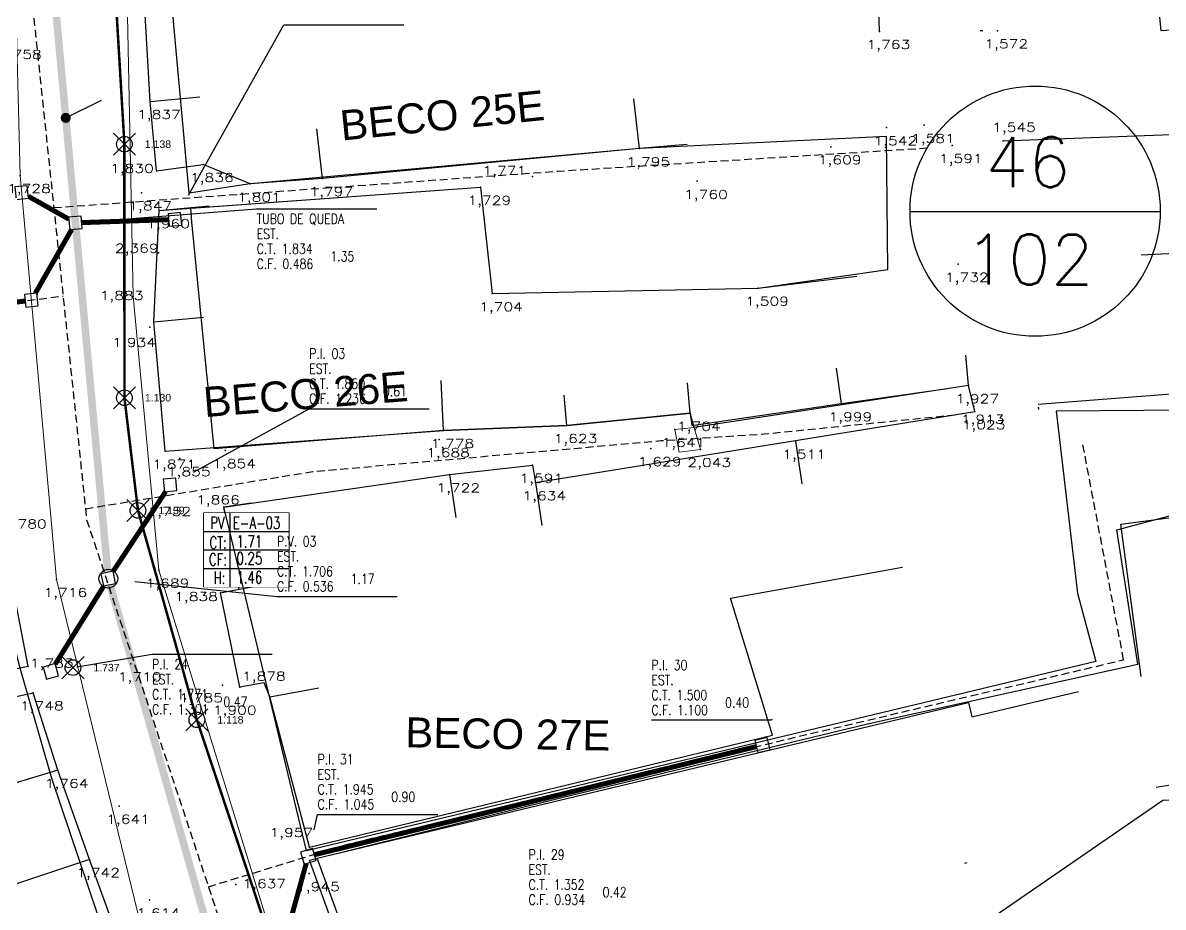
# Model space of a CAD drawing. Extents: x -160 to 364724, y -100 to 7353297.
# Drawn here: x 359276.95 to 359322.53, y 7352373.9 to 7352409.24 of the extents above; entities that cross this region are included whole.
import ezdxf
from ezdxf.enums import TextEntityAlignment as Align

# ---------------------------------------------------------------- set-up
doc = ezdxf.new("R2010")
doc.units = 0
doc.header["$LTSCALE"] = 5
for name, pattern in [('CENTER2', [1.125, 0.75, -0.125, 0.125, -0.125]), ('CONTINUO', [0]), ('DASHDOT2', [12.7, 6.35, -3.175, 0, -3.175]), ('HIDDEN2', [0.1875, 0.125, -0.0625])]:
    doc.linetypes.add(name, pattern=pattern)
for name, color, linetype in [('0-quadras', 6, 'Continuous'), ('_TG', 7, 'CONTINUO'), ('COTAS', 1, 'Continuous'), ('LIN - PV ESG', 4, 'Continuous'), ('LIN-TEXTP-PV', 7, 'Continuous'), ('LT-COTAS', 7, 'CONTINUO'), ('ortofoto', 7, 'Continuous'), ('P_Eixo', 1, 'CENTER2'), ('PONTOS-CAIXAS', 7, 'Continuous'), ('PONTOS-CAIXAS_U', 1, 'Continuous'), ('PS_PONTOS_IDENTIFICACAO_LIN', 7, 'Continuous'), ('PS_PONTOS_IDENTIFICACAO_TXT', 7, 'Continuous'), ('T-MARGEM', 7, 'Continuous'), ('TEXTO', 7, 'Continuous'), ('TUBO_PVC', 1, 'Continuous'), ('V-NODE', 1, 'Continuous'), ('V-NODE-TEXT', 11, 'Continuous'), ('ZZ-Carimbo Texto', 7, 'Continuous')]:
    doc.layers.add(name, color=color, linetype=linetype)
for name, color, linetype, lineweight in [('LIN - AF', 142, 'Continuous', 5), ('LT-ALINHAMENTO-PREDIAL', 4, 'DASHDOT2', 25), ('LT-BORDA', 1, 'Continuous', 9), ('LT-ESCADA', 6, 'CONTINUO', 9)]:
    doc.layers.add(name, color=color, linetype=linetype, lineweight=lineweight)
doc.styles.add('C_COTA', font='romans.shx')
doc.styles.add('CARIMBO', font='arial.ttf', dxfattribs={"height": 2})
doc.styles.add('ROMANS', font='ROMANS.shx', dxfattribs={"height": 2})
doc.styles.add('SABESP', font='ROMANS.shx', dxfattribs={"height": 2})
doc.styles.add('simplex', font='simplex.shx', dxfattribs={"width": 0.8})
doc.styles.get("Standard").update_dxf_attribs({"font": 'arial.ttf'})
picture_1 = doc.add_image_def('image1.tif', size_in_pixel=(14710, 13573))

# ---------------------------------------------------------------- blocks, each defined once
blk = doc.blocks.new('*U151')
at = {"color": 0, "linetype": 'ByBlock', "lineweight": -2, "transparency": 16777216}
for p, q in [((-0.707, -0.707), (0.707, 0.707)), ((-0.707, 0.707), (0.707, -0.707))]:
    blk.add_line(p, q, dxfattribs=at)
blk.add_circle((0, 0), 0.5, dxfattribs=at)
blk = doc.blocks.new('A$C16bf6896')
at = {"layer": 'V-NODE', "xscale": 0.625, "yscale": 0.625, "zscale": 0.625}
for p in [(-7.747, -424.837, 0.054), (-7.746, -434.971, 0.046), (-7.204, -439.472, 0.055), (-9.803, -445.755, 0.653), (-4.851, -447.84, 0.034)]:
    blk.add_blockref('*U151', p, dxfattribs=at)
at = {"layer": 'V-NODE-TEXT', "char_height": 0.3, "attachment_point": 4}
for s, insert in [('1.138', (-6.93, -424.837, 0.054)), ('1.130', (-6.929, -434.971, 0.046)), ('1.139', (-6.387, -439.472, 0.055)), ('1.737', (-8.986, -445.755, 0.653)), ('1.118', (-4.034, -447.84, 0.034))]:
    blk.add_mtext(s, dxfattribs=dict(at, insert=insert))
blk = doc.blocks.new('*U226', base_point=(359269.033, 7352374.219))
at = {"linetype": 'Continuous'}
blk.add_lwpolyline([(359268.783, 7352373.969), (359269.283, 7352373.969), (359269.283, 7352374.469), (359268.783, 7352374.469)], close=True, dxfattribs=at)
blk = doc.blocks.new('*U251', base_point=(359276.04, 7352382.791))
at = {"linetype": 'Continuous'}
blk.add_lwpolyline([(359275.79, 7352382.541), (359276.29, 7352382.541), (359276.29, 7352383.041), (359275.79, 7352383.041)], close=True, dxfattribs=at)
blk = doc.blocks.new('*U252', base_point=(359274.146, 7352395.099))
at = {"linetype": 'Continuous'}
blk.add_lwpolyline([(359273.896, 7352394.849), (359274.396, 7352394.849), (359274.396, 7352395.349), (359273.896, 7352395.349)], close=True, dxfattribs=at)
blk = doc.blocks.new('*U259')
at = {"layer": 'T-MARGEM'}
blk.add_line((0, 0), (0, 0.2), dxfattribs=at)
at = {"layer": 'T-MARGEM', "const_width": 0.025, "flags": 128}
blk.add_lwpolyline([(-0.0125, 0, 1), (0.0125, 0, 1)], format="xyb", close=True, dxfattribs=at)
blk = doc.blocks.new('*U344', base_point=(359269.395, 7352388.994))
at = {"linetype": 'Continuous'}
blk.add_lwpolyline([(359269.145, 7352388.744), (359269.645, 7352388.744), (359269.645, 7352389.244), (359269.145, 7352389.244)], close=True, dxfattribs=at)
blk = doc.blocks.new('*U345', base_point=(359273.053, 7352374.794))
at = {"linetype": 'Continuous'}
blk.add_lwpolyline([(359272.803, 7352374.544), (359273.303, 7352374.544), (359273.303, 7352375.044), (359272.803, 7352375.044)], close=True, dxfattribs=at)
blk = doc.blocks.new('*U399', base_point=(359255.49, 7352347.778))
at = {"linetype": 'Continuous'}
blk.add_lwpolyline([(359255.24, 7352347.528), (359255.74, 7352347.528), (359255.74, 7352348.028), (359255.24, 7352348.028)], close=True, dxfattribs=at)
blk = doc.blocks.new('*U400', base_point=(359281.959, 7352366.301))
at = {"linetype": 'Continuous'}
blk.add_lwpolyline([(359281.709, 7352366.051), (359282.209, 7352366.051), (359282.209, 7352366.551), (359281.709, 7352366.551)], close=True, dxfattribs=at)
blk = doc.blocks.new('*U412', base_point=(359261.898, 7352384.797))
at = {"linetype": 'Continuous'}
blk.add_lwpolyline([(359261.648, 7352384.547), (359262.148, 7352384.547), (359262.148, 7352385.047), (359261.648, 7352385.047)], close=True, dxfattribs=at)
blk = doc.blocks.new('*U413', base_point=(359255.737, 7352383.629))
at = {"linetype": 'Continuous'}
blk.add_lwpolyline([(359255.487, 7352383.379), (359255.987, 7352383.379), (359255.987, 7352383.879), (359255.487, 7352383.879)], close=True, dxfattribs=at)
blk = doc.blocks.new('SIMB_PONTO')
at = {"color": 0}
blk.add_point((0, 0), dxfattribs=at)
for tag in ['COTA', 'PONTO', 'DESC']:
    blk.add_attdef(tag, (0, 0), '', height=1)

msp = doc.modelspace()

# ---------------------------------------------------------------- linework, layer by layer
at = {"layer": '0-quadras', "color": 5, "lineweight": 30, "ltscale": 0.3}
msp.add_lwpolyline([(359281.07, 7352370.279), (359278.108, 7352379.045), (359276.847, 7352383.452), (359275.325, 7352389.205), (359274.587, 7352391.995), (359274.112, 7352393.792), (359273.43, 7352396.369), (359273.325, 7352397.252), (359260.149, 7352395.439), (359246.422, 7352393.434)], dxfattribs=at)
at = {"layer": 'COTAS', "ltscale": 4}
msp.add_line((359312.41, 7352401.702), (359322.41, 7352401.702), dxfattribs=at)
at = {"layer": 'COTAS'}
msp.add_circle((359317.41, 7352401.709), 5, dxfattribs=at)
at = {"layer": 'LIN - AF', "const_width": 0.1, "flags": 128}
msp.add_lwpolyline([(359293.398, 7352357.593), (359289.832, 7352364.823), (359288.007, 7352369.095), (359283.906, 7352381.383), (359281.553, 7352389.751), (359281.011, 7352394.252), (359281.01, 7352404.386), (359280.233, 7352417.472), (359277.444, 7352417.381), (359275.317, 7352417.345), (359275.078, 7352419.676), (359274.936, 7352439.766), (359275.234, 7352449.178), (359274.759, 7352464.424), (359274.845, 7352470.171), (359274.46, 7352491.84), (359274.542, 7352509.856), (359274.412, 7352526.041), (359274.715, 7352531.296), (359274.493, 7352542.923)], dxfattribs=at)
at = {"layer": 'LIN - PV ESG'}
msp.add_circle((359280.367, 7352387.025, 1.686), 0.375, dxfattribs=at)
at = {"layer": 'LIN-TEXTP-PV'}
msp.add_lwpolyline([(359284.191, 7352389.652), (359287.578, 7352389.652), (359287.578, 7352386.692), (359284.191, 7352386.692)], close=True, dxfattribs=at)
at = {"layer": 'LT-ALINHAMENTO-PREDIAL', "color": 8, "flags": 128}
for points, elevation in [([(359319.576, 7352414.848), (359319.701, 7352412.701), (359321.632, 7352412.948), (359321.919, 7352410.709), (359319.832, 7352410.442), (359319.946, 7352409.555), (359322.35, 7352409.713), (359322.429, 7352408.931), (359329.613, 7352409.317), (359329.847, 7352405.025)], 1.821), ([(359282.296, 7352403.318), (359282.039, 7352406.095), (359281.736, 7352411.292)], 1.83), ([(359282.406, 7352401.734), (359295.247, 7352402.667), (359295.713, 7352398.415), (359306.335, 7352398.638), (359314.331, 7352399.589), (359314.09, 7352404.334), (359316.133, 7352404.52), (359315.906, 7352408.917), (359311.196, 7352408.893), (359311.471, 7352405.048), (359301.599, 7352404.21), (359288.928, 7352403.014), (359286.036, 7352402.795), (359284.153, 7352403.575)], 1.871), ([(359282.039, 7352406.095), (359284.03, 7352406.279)], 1.83), ([(359316.133, 7352404.52), (359334.359, 7352405.192), (359334.507, 7352401.197), (359332.504, 7352401.123), (359332.471, 7352400.493)], 1.545), ([(359282.296, 7352403.318), (359284.153, 7352403.575)], 1.83), ([(359282.406, 7352401.734), (359284.397, 7352401.918)], 1.871), ([(359282.645, 7352392.122), (359282.186, 7352397.29), (359282.406, 7352401.734)], 1.871), ([(359317.527, 7352393.993), (359322.85, 7352394.406), (359332.327, 7352394.394), (359332.471, 7352400.493), (359314.331, 7352399.589)], 1.957), ([(359282.186, 7352397.29), (359284.178, 7352397.467)], 1.871), ([(359314.748, 7352394.741), (359314.644, 7352395.953)], 1.871), ([(359309.676, 7352394.018), (359309.466, 7352395.432)], 1.871), ([(359282.645, 7352392.122), (359293.767, 7352392.948), (359298.687, 7352393.147), (359303.618, 7352393.636), (359303.695, 7352393.147), (359309.676, 7352394.018), (359314.748, 7352394.741), (359315, 7352393.701), (359307.827, 7352392.516), (359297.441, 7352390.863), (359297.323, 7352391.558), (359294.004, 7352391.181), (359284.989, 7352389.88)], 1.871), ([(359293.767, 7352392.948), (359293.67, 7352394.946)], 1.778), ([(359303.618, 7352393.636), (359303.514, 7352394.848)], 1.704), ([(359298.687, 7352393.147), (359298.583, 7352394.359)], 1.623), ([(359288.414, 7352376.289), (359306.913, 7352380.768), (359305.234, 7352386.241), (359315.867, 7352388.156), (359316.256, 7352385.997), (359318.655, 7352386.429), (359317.527, 7352393.993), (359315, 7352393.701)], 1.957), ([(359307.827, 7352392.516), (359308.083, 7352390.808)], 1.511), ([(359294.004, 7352391.181), (359294.26, 7352389.473)], 1.722), ([(359297.441, 7352390.863), (359297.697, 7352389.155)], 1.871), ([(359288.414, 7352376.289), (359286.819, 7352382.299), (359286.599, 7352382.867), (359285.629, 7352382.687), (359284.849, 7352386.46), (359285.601, 7352386.598), (359284.989, 7352389.88)], 1.957), ([(359321.655, 7352383.118), (359320.836, 7352389.197), (359325.993, 7352389.892), (359327.388, 7352379.539), (359322.253, 7352378.68)], 1.628), ([(359277.158, 7352383.521), (359276.058, 7352389.271)], 1.783), ([(359285.601, 7352386.598), (359287.568, 7352386.959)], 1.957), ([(359288.712, 7352375.86), (359314.749, 7352382.082), (359314.887, 7352381.501), (359321.655, 7352383.118), (359322.364, 7352377.856), (359306.806, 7352373.423)], 1.628), ([(359281.334, 7352371.102), (359279.609, 7352375.8), (359278.349, 7352379.366), (359277.361, 7352382.468)], 1.712), ([(359286.819, 7352382.299), (359288.786, 7352382.66)], 1.9), ([(359278.349, 7352379.366), (359275.825, 7352378.614)], 1.712), ([(359279.609, 7352375.8), (359276.662, 7352374.813)], 1.712), ([(359299.763, 7352349.063), (359294.37, 7352358.187), (359295.357, 7352359.563), (359291.708, 7352367.663), (359288.712, 7352375.86)], 1.628)]:
    msp.add_lwpolyline(points, dxfattribs=dict(at, elevation=elevation))
at = {"layer": 'LT-ALINHAMENTO-PREDIAL', "color": 8, "ltscale": 3, "flags": 128}
for points, elevation in [([(359311.196, 7352408.893), (359311.143, 7352410.615)], 1.763), ([(359301.599, 7352404.21), (359301.377, 7352406.198)], 1.795), ([(359288.928, 7352403.014), (359288.706, 7352405.002)], 1.797)]:
    msp.add_lwpolyline(points, dxfattribs=dict(at, elevation=elevation))
at = {"layer": 'LT-ALINHAMENTO-PREDIAL', "color": 8, "flags": 128}
msp.add_lwpolyline([(359277.158, 7352383.521), (359260.643, 7352380.018), (359254.683, 7352378.924), (359250.565, 7352377.783), (359241.377, 7352375.934), (359238.91, 7352375.539), (359239.277, 7352374.037), (359240.739, 7352374.334), (359250.694, 7352376.292), (359256.596, 7352377.942), (359277.361, 7352382.468)], dxfattribs=at)
at = {"layer": 'LT-BORDA', "flags": 128}
for points, elevation in [([(359273.89, 7352568.26), (359274.32, 7352510.876), (359274.399, 7352495.413), (359274.228, 7352470.418), (359274.509, 7352468.517), (359274.567, 7352450.223), (359274.162, 7352420.617), (359274.79, 7352420.254), (359276.565, 7352414.148), (359276.843, 7352403.141), (359278.301, 7352386.995), (359281.545, 7352373.652), (359288.227, 7352358.886), (359289.317, 7352358.112), (359293.9, 7352348.467)], 1.964), ([(359297.19, 7352350.875), (359288.954, 7352366.885), (359288.04, 7352369.045), (359282.381, 7352387.367), (359281.365, 7352398.313), (359281.092, 7352411.519), (359280.067, 7352437.521), (359279.594, 7352469.16), (359279.76, 7352470.557), (359279.591, 7352486.8), (359279.955, 7352506.465), (359279.958, 7352522.42), (359279.236, 7352534.153)], 1.352)]:
    msp.add_lwpolyline(points, dxfattribs=dict(at, elevation=elevation))
at = {"layer": 'LT-ESCADA', "ltscale": 3, "elevation": 2.043, "flags": 128}
msp.add_lwpolyline([(359304.036, 7352392.188), (359303.184, 7352392.077), (359303.006, 7352392.986), (359303.789, 7352393.059), (359304.036, 7352392.188)], dxfattribs=at)
at = {"layer": 'P_Eixo', "color": 1, "linetype": 'HIDDEN2', "ltscale": 0.5}
msp.add_line((359254.364, 7352395.149), (359278.558, 7352398.319), dxfattribs=at)
at = {"layer": 'P_Eixo', "color": 1, "linetype": 'HIDDEN2', "ltscale": 0.5, "flags": 128}
msp.add_lwpolyline([(359320.949, 7352383.781), (359319.3, 7352392.494)], dxfattribs=at)
at = {"layer": 'PS_PONTOS_IDENTIFICACAO_LIN', "linetype": 'Continuous'}
for points in [[(359280.101, 7352401.324), (359286.296, 7352401.803), (359291.096, 7352401.803)], [(359279.105, 7352383.495), (359282.114, 7352384.002), (359286.914, 7352384.002)], [(359306.886, 7352381.408), (359306.874, 7352381.374), (359302.074, 7352381.374)], [(359288.595, 7352376.992), (359288.732, 7352377.605), (359293.532, 7352377.605)]]:
    msp.add_lwpolyline(points, dxfattribs=at)
at = {"layer": 'TUBO_PVC'}
for points, const_width in [([(359277.428, 7352418.842), (359279.034, 7352401.452)], 0.3), ([(359280.344, 7352387.275), (359277.428, 7352418.842)], 0.3), ([(359277.172, 7352402.303), (359278.789, 7352401.392)], 0.2), ([(359282.781, 7352401.37), (359279.304, 7352401.251)], 0.2), ([(359277.446, 7352398.421), (359278.903, 7352400.978)], 0.2), ([(359280.021, 7352390.77), (359279.08, 7352400.954)], 0.3), ([(359275.086, 7352397.864), (359277.045, 7352398.121)], 0.2), ([(359282.659, 7352390.501), (359280.56, 7352387.316)], 0.2), ([(359280.344, 7352387.275), (359280.067, 7352390.272)], 0.3), ([(359278.246, 7352383.607), (359280.188, 7352386.735)], 0.2), ([(359288.277, 7352375.646), (359286.051, 7352367.624)], 0.2)]:
    msp.add_lwpolyline(points, dxfattribs=dict(at, const_width=const_width))

# ---------------------------------------------------------------- block references
at = {"layer": '_TG', "color": 3}
ref = msp.add_blockref('SIMB_PONTO', (359311.196, 7352408.893, 1.763), dxfattribs=at)
ref.add_attrib('COTA', '1,763', dxfattribs={"layer": '0', "color": 8, "height": 0.35, "style": 'simplex', "width": 1.3125, "flags": 8}).set_placement((359310.671, 7352408.193), (359312.421, 7352408.193), align=Align.FIT)
for p in [(359311.196, 7352408.893, 1.763), (359315.906, 7352408.917, 1.572), (359311.471, 7352405.048, 1.542), (359312.977, 7352405.14, 1.581), (359301.599, 7352404.21, 1.795), (359309.249, 7352404.281, 1.609), (359314.09, 7352404.334, 1.591), (359316.133, 7352404.52, 1.545), (359284.153, 7352403.575, 1.836), (359286.036, 7352402.795, 1.801), (359288.928, 7352403.014, 1.797), (359297.326, 7352403.096, 1.771), (359303.902, 7352402.903, 1.76), (359281.691, 7352402.443, 1.847), (359295.247, 7352402.667, 1.729), (359314.331, 7352399.589, 1.732), (359295.713, 7352398.415, 1.704), (359306.346, 7352398.636, 1.509), (359314.748, 7352394.741, 1.927), (359309.676, 7352394.018, 1.999), (359314.965, 7352393.919, 1.913), (359315, 7352393.701, 1.023), (359303.618, 7352393.636, 1.704), (359293.767, 7352392.948, 1.778), (359298.687, 7352393.147, 1.623), (359303.006, 7352392.986, 1.641), (359293.595, 7352392.585, 1.688), (359307.827, 7352392.516, 1.511), (359283.231, 7352391.825, 1.855), (359285.043, 7352392.143, 1.854), (359302.052, 7352392.223, 1.629), (359304.036, 7352392.188, 2.043), (359297.323, 7352391.558, 1.591), (359294.004, 7352391.181, 1.722), (359297.441, 7352390.863, 1.634), (359282.455, 7352390.234, 1.752)]:
    msp.add_blockref('SIMB_PONTO', p, dxfattribs=at)
ref = msp.add_blockref('SIMB_PONTO', (359315.906, 7352408.917, 1.572), dxfattribs=at)
ref.add_attrib('COTA', '1,572', dxfattribs={"layer": '0', "color": 8, "height": 0.35, "style": 'simplex', "width": 1.3125, "flags": 8}).set_placement((359315.381, 7352408.217), (359317.131, 7352408.217), align=Align.FIT)
ref = msp.add_blockref('SIMB_PONTO', (359311.471, 7352405.048, 1.542), dxfattribs=at)
ref.add_attrib('COTA', '1,542', dxfattribs={"layer": '0', "color": 8, "height": 0.35, "style": 'simplex', "width": 1.3125, "flags": 8}).set_placement((359310.946, 7352404.348), (359312.696, 7352404.348), align=Align.FIT)
ref = msp.add_blockref('SIMB_PONTO', (359312.977, 7352405.14, 1.581), dxfattribs=at)
ref.add_attrib('COTA', '1,581', dxfattribs={"layer": '0', "color": 8, "height": 0.35, "style": 'simplex', "width": 1.478873, "flags": 8}).set_placement((359312.452, 7352404.44), (359314.202, 7352404.44), align=Align.FIT)
ref = msp.add_blockref('SIMB_PONTO', (359316.133, 7352404.52, 1.545), dxfattribs=at)
ref.add_attrib('COTA', '1,545', dxfattribs={"layer": '0', "color": 8, "height": 0.35, "style": 'simplex', "width": 1.3125, "flags": 8}).set_placement((359315.69, 7352404.883), (359317.44, 7352404.883), align=Align.FIT)
ref = msp.add_blockref('SIMB_PONTO', (359301.599, 7352404.21, 1.795), dxfattribs=at)
ref.add_attrib('COTA', '1,795', dxfattribs={"layer": '0', "color": 8, "height": 0.35, "style": 'simplex', "width": 1.3125, "flags": 8}).set_placement((359301.074, 7352403.51), (359302.824, 7352403.51), align=Align.FIT)
ref = msp.add_blockref('SIMB_PONTO', (359309.249, 7352404.281, 1.609), dxfattribs=at)
ref.add_attrib('COTA', '1,609', dxfattribs={"layer": '0', "color": 8, "height": 0.35, "style": 'simplex', "width": 1.329114, "flags": 8}).set_placement((359308.724, 7352403.581), (359310.474, 7352403.581), align=Align.FIT)
ref = msp.add_blockref('SIMB_PONTO', (359314.09, 7352404.334, 1.591), dxfattribs=at)
ref.add_attrib('COTA', '1,591', dxfattribs={"layer": '0', "color": 8, "height": 0.35, "style": 'simplex', "width": 1.478873, "flags": 8}).set_placement((359313.565, 7352403.634), (359315.315, 7352403.634), align=Align.FIT)
ref = msp.add_blockref('SIMB_PONTO', (359284.153, 7352403.575, 1.836), dxfattribs=at)
ref.add_attrib('COTA', '1,836', dxfattribs={"layer": '0', "color": 8, "height": 0.35, "style": 'simplex', "width": 1.329114, "flags": 8}).set_placement((359283.628, 7352402.875), (359285.378, 7352402.875), align=Align.FIT)
ref = msp.add_blockref('SIMB_PONTO', (359297.326, 7352403.096, 1.771), dxfattribs=at)
ref.add_attrib('COTA', '1,771', dxfattribs={"layer": '0', "color": 8, "height": 0.35, "style": 'simplex', "width": 1.478873, "flags": 8}).set_placement((359295.319, 7352403.16), (359297.069, 7352403.16), align=Align.FIT)
ref = msp.add_blockref('SIMB_PONTO', (359286.036, 7352402.795, 1.801), dxfattribs=at)
ref.add_attrib('COTA', '1,801', dxfattribs={"layer": '0', "color": 8, "height": 0.35, "style": 'simplex', "width": 1.478873, "flags": 8}).set_placement((359285.511, 7352402.095), (359287.261, 7352402.095), align=Align.FIT)
ref = msp.add_blockref('SIMB_PONTO', (359288.928, 7352403.014, 1.797), dxfattribs=at)
ref.add_attrib('COTA', '1,797', dxfattribs={"layer": '0', "color": 8, "height": 0.35, "style": 'simplex', "width": 1.3125, "flags": 8}).set_placement((359288.403, 7352402.314), (359290.153, 7352402.314), align=Align.FIT)
ref = msp.add_blockref('SIMB_PONTO', (359303.902, 7352402.903, 1.76), dxfattribs=at)
ref.add_attrib('COTA', '1,760', dxfattribs={"layer": '0', "color": 8, "height": 0.35, "style": 'simplex', "width": 1.3125, "flags": 8}).set_placement((359303.377, 7352402.203), (359305.127, 7352402.203), align=Align.FIT)
ref = msp.add_blockref('SIMB_PONTO', (359281.691, 7352402.443, 1.847), dxfattribs=at)
ref.add_attrib('COTA', '1,847', dxfattribs={"layer": '0', "color": 8, "height": 0.35, "style": 'simplex', "width": 1.3125, "flags": 8}).set_placement((359281.166, 7352401.743), (359282.916, 7352401.743), align=Align.FIT)
ref = msp.add_blockref('SIMB_PONTO', (359295.247, 7352402.667, 1.729), dxfattribs=at)
ref.add_attrib('COTA', '1,729', dxfattribs={"layer": '0', "color": 8, "height": 0.35, "style": 'simplex', "width": 1.329114, "flags": 8}).set_placement((359294.722, 7352401.967), (359296.472, 7352401.967), align=Align.FIT)
ref = msp.add_blockref('SIMB_PONTO', (359314.331, 7352399.589, 1.732), dxfattribs=at)
ref.add_attrib('COTA', '1,732', dxfattribs={"layer": '0', "color": 8, "height": 0.35, "style": 'simplex', "width": 1.3125, "flags": 8}).set_placement((359313.806, 7352398.889), (359315.556, 7352398.889), align=Align.FIT)
ref = msp.add_blockref('SIMB_PONTO', (359295.713, 7352398.415, 1.704), dxfattribs=at)
ref.add_attrib('COTA', '1,704', dxfattribs={"layer": '0', "color": 8, "height": 0.35, "style": 'simplex', "width": 1.296296, "flags": 8}).set_placement((359295.188, 7352397.715), (359296.938, 7352397.715), align=Align.FIT)
ref = msp.add_blockref('SIMB_PONTO', (359306.346, 7352398.636, 1.509), dxfattribs=at)
ref.add_attrib('COTA', '1,509', dxfattribs={"layer": '0', "color": 8, "height": 0.35, "style": 'simplex', "width": 1.329114, "flags": 8}).set_placement((359305.821, 7352397.936), (359307.571, 7352397.936), align=Align.FIT)
ref = msp.add_blockref('SIMB_PONTO', (359314.748, 7352394.741, 1.927), dxfattribs=at)
ref.add_attrib('COTA', '1,927', dxfattribs={"layer": '0', "color": 8, "height": 0.35, "style": 'simplex', "width": 1.3125, "flags": 8}).set_placement((359314.223, 7352394.041), (359315.973, 7352394.041), align=Align.FIT)
ref = msp.add_blockref('SIMB_PONTO', (359309.676, 7352394.018, 1.999), dxfattribs=at)
ref.add_attrib('COTA', '1,999', dxfattribs={"layer": '0', "color": 8, "height": 0.35, "style": 'simplex', "width": 1.329114, "flags": 8}).set_placement((359309.151, 7352393.318), (359310.901, 7352393.318), align=Align.FIT)
ref = msp.add_blockref('SIMB_PONTO', (359314.965, 7352393.919, 1.913), dxfattribs=at)
ref.add_attrib('COTA', '1,913', dxfattribs={"layer": '0', "color": 8, "height": 0.35, "style": 'simplex', "width": 1.381579, "flags": 8}).set_placement((359314.44, 7352393.219), (359316.19, 7352393.219), align=Align.FIT)
ref = msp.add_blockref('SIMB_PONTO', (359315, 7352393.701, 1.023), dxfattribs=at)
ref.add_attrib('COTA', '1,023', dxfattribs={"layer": '0', "color": 8, "height": 0.35, "style": 'simplex', "width": 1.3125, "flags": 8}).set_placement((359314.475, 7352393.001), (359316.225, 7352393.001), align=Align.FIT)
ref = msp.add_blockref('SIMB_PONTO', (359303.618, 7352393.636, 1.704), dxfattribs=at)
ref.add_attrib('COTA', '1,704', dxfattribs={"layer": '0', "color": 8, "height": 0.35, "style": 'simplex', "width": 1.296296, "flags": 8}).set_placement((359303.093, 7352392.936), (359304.843, 7352392.936), align=Align.FIT)
ref = msp.add_blockref('SIMB_PONTO', (359293.767, 7352392.948, 1.778), dxfattribs=at)
ref.add_attrib('COTA', '1,778', dxfattribs={"layer": '0', "color": 8, "height": 0.35, "style": 'simplex', "width": 1.3125, "flags": 8}).set_placement((359293.242, 7352392.248), (359294.992, 7352392.248), align=Align.FIT)
ref = msp.add_blockref('SIMB_PONTO', (359298.687, 7352393.147, 1.623), dxfattribs=at)
ref.add_attrib('COTA', '1,623', dxfattribs={"layer": '0', "color": 8, "height": 0.35, "style": 'simplex', "width": 1.3125, "flags": 8}).set_placement((359298.162, 7352392.447), (359299.912, 7352392.447), align=Align.FIT)
ref = msp.add_blockref('SIMB_PONTO', (359303.006, 7352392.986, 1.641), dxfattribs=at)
ref.add_attrib('COTA', '1,641', dxfattribs={"layer": '0', "color": 8, "height": 0.35, "style": 'simplex', "width": 1.478873, "flags": 8}).set_placement((359302.481, 7352392.286), (359304.231, 7352392.286), align=Align.FIT)
ref = msp.add_blockref('SIMB_PONTO', (359293.595, 7352392.585, 1.688), dxfattribs=at)
ref.add_attrib('COTA', '1,688', dxfattribs={"layer": '0', "color": 8, "height": 0.35, "style": 'simplex', "width": 1.3125, "flags": 8}).set_placement((359293.07, 7352391.885), (359294.82, 7352391.885), align=Align.FIT)
ref = msp.add_blockref('SIMB_PONTO', (359307.827, 7352392.516, 1.511), dxfattribs=at)
ref.add_attrib('COTA', '1,511', dxfattribs={"layer": '0', "color": 8, "height": 0.35, "style": 'simplex', "width": 1.567164, "flags": 8}).set_placement((359307.302, 7352391.816), (359309.052, 7352391.816), align=Align.FIT)
ref = msp.add_blockref('SIMB_PONTO', (359283.231, 7352391.825, 1.855), dxfattribs=at)
ref.add_attrib('COTA', '1,855', dxfattribs={"layer": '0', "color": 8, "height": 0.35, "style": 'simplex', "width": 1.3125, "flags": 8}).set_placement((359282.706, 7352391.125), (359284.456, 7352391.125), align=Align.FIT)
ref = msp.add_blockref('SIMB_PONTO', (359285.043, 7352392.143, 1.854), dxfattribs=at)
ref.add_attrib('COTA', '1,854', dxfattribs={"layer": '0', "color": 8, "height": 0.35, "style": 'simplex', "width": 1.296296, "flags": 8}).set_placement((359284.518, 7352391.443), (359286.268, 7352391.443), align=Align.FIT)
ref = msp.add_blockref('SIMB_PONTO', (359302.052, 7352392.223, 1.629), dxfattribs=at)
ref.add_attrib('COTA', '1,629', dxfattribs={"layer": '0', "color": 8, "height": 0.35, "style": 'simplex', "width": 1.329114, "flags": 8}).set_placement((359301.527, 7352391.523), (359303.277, 7352391.523), align=Align.FIT)
ref = msp.add_blockref('SIMB_PONTO', (359304.036, 7352392.188, 2.043), dxfattribs=at)
ref.add_attrib('COTA', '2,043', dxfattribs={"layer": '0', "color": 8, "height": 0.35, "style": 'simplex', "width": 1.25, "flags": 8}).set_placement((359303.511, 7352391.488), (359305.261, 7352391.488), align=Align.FIT)
ref = msp.add_blockref('SIMB_PONTO', (359297.323, 7352391.558, 1.591), dxfattribs=at)
ref.add_attrib('COTA', '1,591', dxfattribs={"layer": '0', "color": 8, "height": 0.35, "style": 'simplex', "width": 1.478873, "flags": 8}).set_placement((359296.798, 7352390.858), (359298.548, 7352390.858), align=Align.FIT)
ref = msp.add_blockref('SIMB_PONTO', (359294.004, 7352391.181, 1.722), dxfattribs=at)
ref.add_attrib('COTA', '1,722', dxfattribs={"layer": '0', "color": 8, "height": 0.35, "style": 'simplex', "width": 1.3125, "flags": 8}).set_placement((359293.479, 7352390.481), (359295.229, 7352390.481), align=Align.FIT)
ref = msp.add_blockref('SIMB_PONTO', (359297.441, 7352390.863, 1.634), dxfattribs=at)
ref.add_attrib('COTA', '1,634', dxfattribs={"layer": '0', "color": 8, "height": 0.35, "style": 'simplex', "width": 1.296296, "flags": 8}).set_placement((359296.916, 7352390.163), (359298.666, 7352390.163), align=Align.FIT)
ref = msp.add_blockref('SIMB_PONTO', (359282.455, 7352390.234, 1.752), dxfattribs=at)
ref.add_attrib('COTA', '1,752', dxfattribs={"layer": '0', "color": 8, "height": 0.35, "style": 'simplex', "width": 1.3125, "flags": 8}).set_placement((359281.93, 7352389.534), (359283.68, 7352389.534), align=Align.FIT)
at = {"layer": 'LT-COTAS'}
ref = msp.add_blockref('SIMB_PONTO', (359276.479, 7352408.498, 1.758), dxfattribs=at)
ref.add_attrib('COTA', '1,758', dxfattribs={"layer": '0', "color": 8, "height": 0.35, "style": 'simplex', "width": 1.3125, "flags": 8}).set_placement((359275.954, 7352407.798), (359277.704, 7352407.798), align=Align.FIT)
ref = msp.add_blockref('SIMB_PONTO', (359282.039, 7352406.095, 1.837), dxfattribs=at)
ref.add_attrib('COTA', '1,837', dxfattribs={"layer": '0', "color": 8, "height": 0.35, "style": 'simplex', "width": 1.3125, "flags": 8}).set_placement((359281.514, 7352405.395), (359283.264, 7352405.395), align=Align.FIT)
for p in [(359282.039, 7352406.095, 1.837), (359282.296, 7352403.318, 1.83), (359282.406, 7352401.734, 1.96), (359282.379, 7352400.049, 2.369), (359281.365, 7352398.313, 1.883), (359282.02, 7352397.075, 1.934), (359282.645, 7352392.122, 1.871), (359284.989, 7352389.88, 1.866), (359282.381, 7352387.367, 1.689), (359278.301, 7352386.995, 1.716), (359284.849, 7352386.46, 1.838), (359281.267, 7352383.622, 1.71), (359281.267, 7352383.622, 1.71), (359277.158, 7352383.521, 1.783), (359284.929, 7352382.77, 1.785), (359277.361, 7352382.468, 1.748), (359285.629, 7352382.687, 1.878), (359286.819, 7352382.299, 1.9), (359278.349, 7352379.366, 1.764), (359280.805, 7352377.934, 1.641), (359280.805, 7352377.934, 1.641), (359288.414, 7352376.289, 1.957), (359279.609, 7352375.8, 1.742), (359288.394, 7352375.243, 1.945), (359285.46, 7352374.801, 1.637), (359282.012, 7352374.189, 1.614)]:
    msp.add_blockref('SIMB_PONTO', p, dxfattribs=at)
ref = msp.add_blockref('SIMB_PONTO', (359282.296, 7352403.318, 1.83), dxfattribs=at)
ref.add_attrib('COTA', '1,830', dxfattribs={"layer": '0', "color": 8, "height": 0.35, "style": 'simplex', "width": 1.3125, "flags": 8}).set_placement((359280.438, 7352403.241), (359282.188, 7352403.241), align=Align.FIT)
ref = msp.add_blockref('SIMB_PONTO', (359276.843, 7352403.141, 1.728), dxfattribs=at)
ref.add_attrib('COTA', '1,728', dxfattribs={"layer": '0', "color": 8, "height": 0.35, "style": 'simplex', "width": 1.3125, "flags": 8}).set_placement((359276.318, 7352402.441), (359278.068, 7352402.441), align=Align.FIT)
ref = msp.add_blockref('SIMB_PONTO', (359282.406, 7352401.734, 1.96), dxfattribs=at)
ref.add_attrib('COTA', '1,960', dxfattribs={"layer": '0', "color": 8, "height": 0.35, "style": 'simplex', "width": 1.3125, "flags": 8}).set_placement((359281.881, 7352401.034), (359283.631, 7352401.034), align=Align.FIT)
ref = msp.add_blockref('SIMB_PONTO', (359282.379, 7352400.049, 2.369), dxfattribs=at)
ref.add_attrib('COTA', '2,369', dxfattribs={"layer": '0', "color": 8, "height": 0.35, "style": 'simplex', "width": 1.26506, "flags": 8}).set_placement((359280.629, 7352400.049, 2.369), (359282.379, 7352400.049, 2.369), align=Align.FIT)
ref = msp.add_blockref('SIMB_PONTO', (359281.365, 7352398.313, 1.883), dxfattribs=at)
ref.add_attrib('COTA', '1,883', dxfattribs={"layer": '0', "color": 8, "height": 0.35, "style": 'simplex', "width": 1.3125, "flags": 8}).set_placement((359280.022, 7352398.161), (359281.772, 7352398.161), align=Align.FIT)
ref = msp.add_blockref('SIMB_PONTO', (359282.02, 7352397.075, 1.934), dxfattribs=at)
ref.add_attrib('COTA', '1,934', dxfattribs={"layer": '0', "color": 8, "height": 0.35, "style": 'simplex', "width": 1.296296, "flags": 8}).set_placement((359280.525, 7352396.289, 1.871), (359282.275, 7352396.289, 1.871), align=Align.FIT)
ref = msp.add_blockref('SIMB_PONTO', (359282.645, 7352392.122, 1.871), dxfattribs=at)
ref.add_attrib('COTA', '1,871', dxfattribs={"layer": '0', "color": 8, "height": 0.35, "style": 'simplex', "width": 1.478873, "flags": 8}).set_placement((359282.12, 7352391.422), (359283.87, 7352391.422), align=Align.FIT)
ref = msp.add_blockref('SIMB_PONTO', (359284.989, 7352389.88, 1.866), dxfattribs=at)
ref.add_attrib('COTA', '1,866', dxfattribs={"layer": '0', "color": 8, "height": 0.35, "style": 'simplex', "width": 1.329114, "flags": 8}).set_placement((359283.872, 7352389.998, 1.866), (359285.622, 7352389.998, 1.866), align=Align.FIT)
ref = msp.add_blockref('SIMB_PONTO', (359276.058, 7352389.271, 1.78), dxfattribs=at)
ref.add_attrib('COTA', '1,780', dxfattribs={"layer": '0', "color": 8, "height": 0.35, "style": 'simplex', "width": 1.3125, "flags": 8}).set_placement((359276.155, 7352389.035), (359277.905, 7352389.035), align=Align.FIT)
ref = msp.add_blockref('SIMB_PONTO', (359282.381, 7352387.367, 1.689), dxfattribs=at)
ref.add_attrib('COTA', '1,689', dxfattribs={"layer": '0', "color": 8, "height": 0.35, "style": 'simplex', "width": 1.329114, "flags": 8}).set_placement((359281.856, 7352386.667), (359283.606, 7352386.667), align=Align.FIT)
ref = msp.add_blockref('SIMB_PONTO', (359278.301, 7352386.995, 1.716), dxfattribs=at)
ref.add_attrib('COTA', '1,716', dxfattribs={"layer": '0', "color": 8, "height": 0.35, "style": 'simplex', "width": 1.4, "flags": 8}).set_placement((359277.776, 7352386.295), (359279.526, 7352386.295), align=Align.FIT)
ref = msp.add_blockref('SIMB_PONTO', (359277.158, 7352383.521, 1.783), dxfattribs=at)
ref.add_attrib('COTA', '1,783', dxfattribs={"layer": '0', "color": 8, "height": 0.35, "style": 'simplex', "width": 1.3125, "flags": 8}).set_placement((359277.232, 7352383.477), (359278.982, 7352383.477), align=Align.FIT)
ref = msp.add_blockref('SIMB_PONTO', (359281.267, 7352383.622, 1.71), dxfattribs=at)
ref.add_attrib('COTA', '1,710', dxfattribs={"layer": '0', "color": 8, "height": 0.35, "style": 'simplex', "width": 1.381579, "flags": 8}).set_placement((359280.742, 7352382.922), (359282.492, 7352382.922), align=Align.FIT)
ref = msp.add_blockref('SIMB_PONTO', (359281.267, 7352383.622, 1.71), dxfattribs=at)
ref.add_attrib('COTA', '1,710', dxfattribs={"layer": '0', "color": 8, "height": 0.35, "style": 'simplex', "width": 1.381579, "flags": 8}).set_placement((359280.742, 7352382.922), (359282.492, 7352382.922), align=Align.FIT)
ref = msp.add_blockref('SIMB_PONTO', (359285.629, 7352382.687, 1.878), dxfattribs=at)
ref.add_attrib('COTA', '1,878', dxfattribs={"layer": '0', "color": 8, "height": 0.35, "style": 'simplex', "width": 1.3125, "flags": 8}).set_placement((359285.709, 7352382.953), (359287.459, 7352382.953), align=Align.FIT)
ref = msp.add_blockref('SIMB_PONTO', (359284.929, 7352382.77, 1.785), dxfattribs=at)
ref.add_attrib('COTA', '1,785', dxfattribs={"layer": '0', "color": 8, "height": 0.35, "style": 'simplex', "width": 1.3125, "flags": 8}).set_placement((359283.199, 7352382.092), (359284.949, 7352382.092), align=Align.FIT)
ref = msp.add_blockref('SIMB_PONTO', (359277.361, 7352382.468, 1.748), dxfattribs=at)
ref.add_attrib('COTA', '1,748', dxfattribs={"layer": '0', "color": 8, "height": 0.35, "style": 'simplex', "width": 1.3125, "flags": 8}).set_placement((359276.836, 7352381.768), (359278.586, 7352381.768), align=Align.FIT)
ref = msp.add_blockref('SIMB_PONTO', (359286.819, 7352382.299, 1.9), dxfattribs=at)
ref.add_attrib('COTA', '1,900', dxfattribs={"layer": '0', "color": 8, "height": 0.35, "style": 'simplex', "width": 1.3125, "flags": 8}).set_placement((359284.544, 7352381.599), (359286.294, 7352381.599), align=Align.FIT)
ref = msp.add_blockref('SIMB_PONTO', (359278.349, 7352379.366, 1.764), dxfattribs=at)
ref.add_attrib('COTA', '1,764', dxfattribs={"layer": '0', "color": 8, "height": 0.35, "style": 'simplex', "width": 1.296296, "flags": 8}).set_placement((359277.824, 7352378.666), (359279.574, 7352378.666), align=Align.FIT)
ref = msp.add_blockref('SIMB_PONTO', (359280.805, 7352377.934, 1.641), dxfattribs=at)
ref.add_attrib('COTA', '1,641', dxfattribs={"layer": '0', "color": 8, "height": 0.35, "style": 'simplex', "width": 1.478873, "flags": 8}).set_placement((359280.28, 7352377.234), (359282.03, 7352377.234), align=Align.FIT)
ref = msp.add_blockref('SIMB_PONTO', (359280.805, 7352377.934, 1.641), dxfattribs=at)
ref.add_attrib('COTA', '1,641', dxfattribs={"layer": '0', "color": 8, "height": 0.35, "style": 'simplex', "width": 1.478873, "flags": 8}).set_placement((359280.28, 7352377.234), (359282.03, 7352377.234), align=Align.FIT)
ref = msp.add_blockref('SIMB_PONTO', (359288.414, 7352376.289, 1.957), dxfattribs=at)
ref.add_attrib('COTA', '1,957', dxfattribs={"layer": '0', "color": 8, "height": 0.35, "style": 'simplex', "width": 1.3125, "flags": 8}).set_placement((359286.809, 7352376.705), (359288.559, 7352376.705), align=Align.FIT)
ref = msp.add_blockref('SIMB_PONTO', (359279.609, 7352375.8, 1.742), dxfattribs=at)
ref.add_attrib('COTA', '1,742', dxfattribs={"layer": '0', "color": 8, "height": 0.35, "style": 'simplex', "width": 1.3125, "flags": 8}).set_placement((359279.084, 7352375.1), (359280.834, 7352375.1), align=Align.FIT)
ref = msp.add_blockref('SIMB_PONTO', (359285.46, 7352374.801, 1.637), dxfattribs=at)
ref.add_attrib('COTA', '1,637', dxfattribs={"layer": '0', "color": 8, "height": 0.35, "style": 'simplex', "width": 1.3125, "flags": 8}).set_placement((359285.723, 7352374.66), (359287.473, 7352374.66), align=Align.FIT)
ref = msp.add_blockref('SIMB_PONTO', (359288.394, 7352375.243, 1.945), dxfattribs=at)
ref.add_attrib('COTA', '1,945', dxfattribs={"layer": '0', "color": 8, "height": 0.35, "style": 'simplex', "width": 1.3125, "flags": 8}).set_placement((359287.869, 7352374.543), (359289.619, 7352374.543), align=Align.FIT)
ref = msp.add_blockref('SIMB_PONTO', (359282.012, 7352374.189, 1.614), dxfattribs=at)
ref.add_attrib('COTA', '1,614', dxfattribs={"layer": '0', "color": 8, "height": 0.35, "style": 'simplex', "width": 1.363636, "flags": 8}).set_placement((359281.487, 7352373.489), (359283.237, 7352373.489), align=Align.FIT)
at = {"layer": 'PONTOS-CAIXAS'}
for name, p, rotation in [('*U412', (359276.905, 7352402.453), 6.011908847981853), ('*U344', (359279.054, 7352401.243), 5.277971616966026), ('*U252', (359283.031, 7352401.379), 185.2779715904185), ('*U413', (359277.293, 7352398.154), 6.011908845119029), ('*U251', (359282.835, 7352390.768), 185.2779715855011), ('*U226', (359280.367, 7352387.025), 10.94233934953787), ('*U345', (359278.068, 7352383.32), 15.8751502715973), ('*U399', (359306.515, 7352380.374), 13.42114944073568), ('*U400', (359288.356, 7352375.931), 16.98026066251681)]:
    msp.add_blockref(name, p, dxfattribs=dict(at, rotation=rotation))
at = {"layer": 'PONTOS-CAIXAS_U', "xscale": 7.999999999999999, "yscale": 7.999999999999999, "zscale": 7.999999999999999, "rotation": 296.3702818064322}
msp.add_blockref('*U259', (359278.666, 7352405.437), dxfattribs=at)
at = {"layer": 'V-NODE-TEXT'}
msp.add_blockref('A$C16bf6896', (359288.757, 7352829.223, 1.084), dxfattribs=at)

# ---------------------------------------------------------------- texts
at = {"layer": 'PS_PONTOS_IDENTIFICACAO_TXT', "style": 'ROMANS', "width": 0.8}
for s, p in [('TUBO DE QUEDA', (359286.296, 7352401.203)), ('EST. ', (359286.296, 7352400.603)), ('C.T. 1.834', (359286.296, 7352400.003)), ('1.35', (359289.241, 7352399.703)), ('C.F. 0.486', (359286.296, 7352399.403)), ('1.17', (359290.053, 7352386.816)), ('P.I. 24', (359282.114, 7352383.402)), ('P.I. 30', (359302.074, 7352383.374)), ('EST. ', (359282.114, 7352382.802)), ('EST. ', (359302.074, 7352382.774)), ('C.T. 1.771', (359282.114, 7352382.202)), ('0.47', (359284.967, 7352381.902)), ('C.T. 1.500', (359302.074, 7352382.174)), ('0.40', (359305.019, 7352381.874)), ('C.F. 1.301', (359282.114, 7352381.602)), ('C.F. 1.100', (359302.074, 7352381.574)), ('P.I. 31', (359288.732, 7352379.605)), ('EST. ', (359288.732, 7352379.005)), ('C.T. 1.945', (359288.732, 7352378.405)), ('C.F. 1.045', (359288.732, 7352377.805)), ('0.90', (359291.677, 7352378.105)), ('P.I. 29', (359297.164, 7352375.797)), ('EST. ', (359297.164, 7352375.197)), ('C.T. 1.352', (359297.164, 7352374.597)), ('0.42', (359300.124, 7352374.297)), ('C.F. 0.934', (359297.164, 7352373.997))]:
    msp.add_text(s, height=0.4, dxfattribs=at).set_placement(p)
at = {"layer": 'TEXTO', "style": 'SABESP'}
for s, p in [('46', (359317.12, 7352402.668)), ('102', (359317.179, 7352398.781))]:
    msp.add_text(s, height=2, dxfattribs=at).set_placement(p, align=Align.CENTER)

# ---------------------------------------------------------------- next in the draw order: wipeouts: each hides what was drawn before it
msp.add_wipeout([(359284.191, 7352389.652), (359284.191, 7352386.692), (359287.578, 7352386.692), (359287.578, 7352389.652)]).dxf.layer = 'LIN-TEXTP-PV'
at = {"linetype": 'Continuous', "ltscale": 4}
for points in [[(359289.442, 7352404.059), (359298.224, 7352404.953), (359298.013, 7352407.024), (359289.232, 7352406.13)], [(359283.952, 7352393.015), (359292.751, 7352393.713), (359292.586, 7352395.788), (359283.787, 7352395.09)], [(359291.925, 7352379.849), (359300.751, 7352379.709), (359300.784, 7352381.79), (359291.958, 7352381.931)]]:
    msp.add_wipeout(points, dxfattribs=at).dxf.layer = 'ZZ-Carimbo Texto'

# ---------------------------------------------------------------- next in the draw order: linework, layer by layer
at = {"layer": 'LIN-TEXTP-PV'}
for p, q in [((359285.226, 7352389.652), (359285.226, 7352386.692)), ((359284.191, 7352388.912), (359287.578, 7352388.912)), ((359284.191, 7352388.172), (359287.578, 7352388.172)), ((359284.191, 7352387.432), (359287.578, 7352387.432))]:
    msp.add_line(p, q, dxfattribs=at)
at = {"layer": 'P_Eixo', "color": 1, "linetype": 'HIDDEN2', "ltscale": 0.5, "flags": 128}
msp.add_lwpolyline([(359278.186, 7352401.851), (359298.334, 7352403.309), (359313.14, 7352404.237)], dxfattribs=at)
at = {"layer": 'PS_PONTOS_IDENTIFICACAO_LIN', "linetype": 'Continuous'}
for points in [[(359283.569, 7352402.342), (359287.379, 7352409.155), (359292.179, 7352409.155)], [(359281.423, 7352386.914), (359287.108, 7352386.316), (359291.908, 7352386.316)]]:
    msp.add_lwpolyline(points, dxfattribs=at)
at = {"layer": 'TUBO_PVC', "const_width": 0.3}
msp.add_lwpolyline([(359285.9, 7352367.568), (359280.436, 7352386.783)], dxfattribs=at)

# ---------------------------------------------------------------- next in the draw order: block references
at = {"layer": 'LT-COTAS'}
ref = msp.add_blockref('SIMB_PONTO', (359284.849, 7352386.46, 1.838), dxfattribs=at)
ref.add_attrib('COTA', '1,838', dxfattribs={"layer": '0', "color": 8, "height": 0.35, "style": 'simplex', "width": 1.3125, "flags": 8}).set_placement((359282.998, 7352386.136), (359284.748, 7352386.136), align=Align.FIT)

# ---------------------------------------------------------------- next in the draw order: texts
at = {"layer": 'LIN-TEXTP-PV', "style": 'C_COTA', "width": 0.7}
for s, p in [('PV', (359284.44, 7352389.01)), ('E-A-03', (359285.343, 7352389.01)), ('CT:', (359284.41, 7352388.217)), ('1.71', (359285.489, 7352388.263)), ('CF:', (359284.387, 7352387.546)), ('0.25', (359285.49, 7352387.593)), ('H:', (359284.574, 7352386.816)), ('1.46', (359285.49, 7352386.832))]:
    msp.add_text(s, height=0.49, dxfattribs=at).set_placement(p)
at = {"layer": 'PS_PONTOS_IDENTIFICACAO_TXT', "style": 'ROMANS', "width": 0.8}
for s, p in [('P.V. 03', (359287.108, 7352388.316)), ('EST. ', (359287.108, 7352387.716)), ('C.T. 1.706', (359287.108, 7352387.116)), ('C.F. 0.536', (359287.108, 7352386.516))]:
    msp.add_text(s, height=0.4, dxfattribs=at).set_placement(p)
at = {"layer": 'ZZ-Carimbo Texto', "linetype": 'Continuous', "ltscale": 4, "style": 'CARIMBO'}
msp.add_text('BECO 25E', height=1.2, rotation=5.8136, dxfattribs=at).set_placement((359293.711, 7352405.539), align=Align.MIDDLE_CENTER)

# ---------------------------------------------------------------- next in the draw order: wipeouts: each hides what was drawn before it
at = {"linetype": 'Continuous', "ltscale": 4}
for points in [[(359283.952, 7352393.015), (359292.751, 7352393.713), (359292.586, 7352395.788), (359283.787, 7352395.09)], [(359291.925, 7352379.849), (359300.751, 7352379.709), (359300.784, 7352381.79), (359291.958, 7352381.931)]]:
    msp.add_wipeout(points, dxfattribs=at).dxf.layer = 'ZZ-Carimbo Texto'

# ---------------------------------------------------------------- next in the draw order: linework, layer by layer
at = {"layer": '0-quadras', "color": 5, "lineweight": 30, "ltscale": 0.3}
msp.add_lwpolyline([(359332.285, 7352393.821), (359318.247, 7352393.72), (359319.102, 7352386.442), (359319.843, 7352383.716), (359288.285, 7352376.142), (359285.134, 7352389.299), (359284.989, 7352389.88), (359294.004, 7352391.181), (359297.323, 7352391.558), (359297.441, 7352390.863), (359315, 7352393.701), (359314.748, 7352394.741), (359303.789, 7352393.059), (359303.618, 7352393.636), (359298.687, 7352393.147), (359293.767, 7352392.948), (359284.593, 7352392.211), (359283.708, 7352401.279), (359283.668, 7352401.826), (359295.247, 7352402.667), (359295.713, 7352398.415), (359306.335, 7352398.638), (359311.525, 7352399.374), (359311.474, 7352404.699), (359301.599, 7352404.21), (359286.036, 7352402.795), (359283.596, 7352402.426), (359282.754, 7352411.658)], dxfattribs=at)
msp.add_lwpolyline([(359298.497, 7352378.282), (359310.709, 7352381.225), (359321.513, 7352383.606), (359320.679, 7352388.979), (359326.538, 7352390.53), (359327.486, 7352378.442), (359322.517, 7352378.155), (359312.38, 7352371.179), (359318.24, 7352350.299), (359304.272, 7352341.256), (359299.68, 7352349.719), (359294.021, 7352360.369), (359288.408, 7352375.782)], close=True, dxfattribs=at)
at = {"layer": 'P_Eixo', "color": 1, "linetype": 'HIDDEN2', "ltscale": 0.5, "flags": 128}
for points in [[(359290.602, 7352823.732), (359287.134, 7352778.385), (359278.894, 7352733.428), (359276.926, 7352692.908), (359276.424, 7352643.555), (359275.887, 7352589.752), (359277.551, 7352545.469), (359276.867, 7352505.597), (359277.842, 7352457.728), (359277.647, 7352423.209), (359277.161, 7352411.589), (359279.5, 7352389.378), (359286.267, 7352368.996), (359296.599, 7352348.041)], [(359279.453, 7352389.818), (359288.534, 7352391.304), (359302.463, 7352392.539), (359306.588, 7352392.81), (359314.207, 7352393.57)], [(359284.369, 7352374.714), (359290, 7352376.433), (359308.212, 7352380.779), (359320.949, 7352383.781)]]:
    msp.add_lwpolyline(points, dxfattribs=at)
at = {"layer": 'PS_PONTOS_IDENTIFICACAO_LIN', "linetype": 'Continuous'}
msp.add_lwpolyline([(359283.776, 7352391.283), (359288.397, 7352393.815), (359293.197, 7352393.815)], dxfattribs=at)
at = {"layer": 'TUBO_PVC', "const_width": 0.2}
msp.add_lwpolyline([(359306.272, 7352380.315), (359288.599, 7352375.991)], dxfattribs=at)

# ---------------------------------------------------------------- next in the draw order: texts
at = {"layer": 'PS_PONTOS_IDENTIFICACAO_TXT', "style": 'ROMANS', "width": 0.8}
for s, p in [('P.I. 03', (359288.397, 7352395.815)), ('EST. ', (359288.397, 7352395.215)), ('C.T. 1.850', (359288.397, 7352394.615)), ('0.61', (359291.342, 7352394.315)), ('C.F. 1.236', (359288.397, 7352394.015))]:
    msp.add_text(s, height=0.4, dxfattribs=at).set_placement(p)
at = {"layer": 'ZZ-Carimbo Texto', "linetype": 'Continuous', "ltscale": 4, "style": 'CARIMBO'}
for s, rotation, p in [('BECO 26E', 4.5365, (359288.253, 7352394.4)), ('BECO 27E', 359.0886, (359296.338, 7352380.82))]:
    msp.add_text(s, height=1.2, rotation=rotation, dxfattribs=at).set_placement(p, align=Align.MIDDLE_CENTER)

# ---------------------------------------------------------------- next in the draw order: pictures from other files: only their frames are drawn
image = msp.add_image(picture_1, insert=(359073.892, 7352258.636), size_in_units=(734.398, 677.634), dxfattribs=dict(fade=70))
image.dxf.flags = 14
at = {"layer": 'ortofoto'}
image = msp.add_image(picture_1, insert=(359073.892, 7352258.636), size_in_units=(734.398, 677.634), dxfattribs=dict(at, fade=29))
image.dxf.flags = 14

doc.saveas('drawing.dxf')
